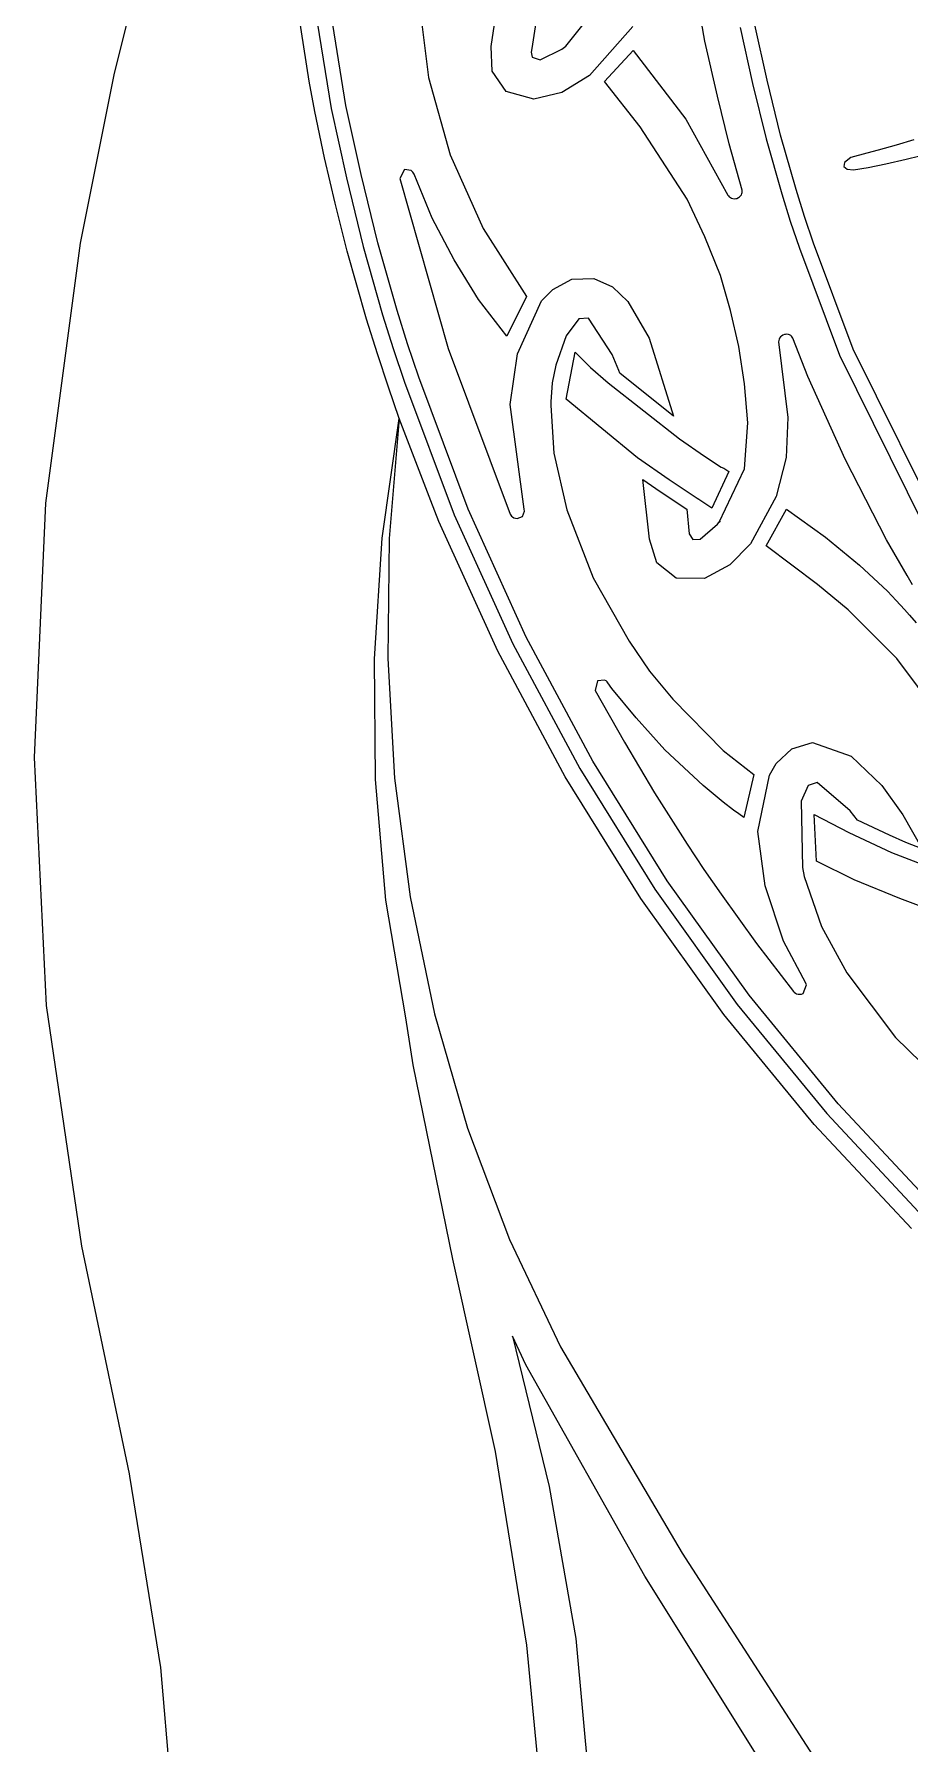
# Model space of a CAD drawing. Extents: x 0 to 103, y 0 to 357.
# Drawn here: x 0.45 to 17.69, y 155.91 to 189.55 of the extents above; entities that cross this region are included whole.
import ezdxf

# ---------------------------------------------------------------- set-up
doc = ezdxf.new("R2010")
doc.units = 0

msp = doc.modelspace()

# ---------------------------------------------------------------- linework, layer by layer
at = {"layer": 'Layer 1'}
for p, q in [((2.92217, 192.360845), (2.028038, 188.788408)), ((5.865273, 188.631948), (5.525407, 190.806058)), ((5.852554, 190.841214), (6.296822, 188.089764)), ((6.587421, 188.147161), (6.146206, 190.879501)), ((9.450156, 189.308468), (9.634221, 190.588348)), ((13.656091, 189.415521), (13.461744, 190.507471)), ((8.014755, 190.28382), (8.214842, 188.704138)), ((10.919814, 189.321005), (11.646767, 190.233954)), ((10.325852, 189.78491), (10.244899, 189.274108)), ((12.234758, 189.707867), (11.384148, 188.739444)), ((14.349243, 189.682091), (14.591612, 188.584631)), ((14.880078, 188.651534), (14.639625, 189.739474)), ((9.463755, 188.823739), (9.450156, 189.308468)), ((10.244899, 189.274108), (10.233175, 189.202635)), ((10.233175, 189.202635), (10.256304, 189.102164)), ((10.256304, 189.102164), (10.410979, 189.048841)), ((10.410979, 189.048841), (10.836776, 189.258405)), ((10.836776, 189.258405), (10.919814, 189.321005)), ((11.677641, 188.624321), (12.244458, 189.230492)), ((12.244458, 189.230492), (13.277708, 187.879582)), ((13.901192, 188.334251), (13.656091, 189.415521)), ((2.028038, 188.788408), (1.353873, 185.443168)), ((9.744406, 188.428288), (9.463755, 188.823739)), ((5.972565, 188.034131), (5.865273, 188.631948)), ((8.214842, 188.704138), (8.641702, 187.178899)), ((10.287925, 188.276783), (9.744406, 188.428288)), ((11.384148, 188.739444), (10.836606, 188.408372)), ((12.380018, 187.729364), (11.677641, 188.624321)), ((14.591612, 188.584631), (14.859362, 187.493241)), ((15.145417, 187.569614), (14.880078, 188.651534)), ((6.296822, 188.089764), (6.596051, 186.728044)), ((6.884561, 186.795031), (6.587421, 188.147161)), ((10.836606, 188.408372), (10.287925, 188.276783)), ((14.129431, 187.394559), (13.901192, 188.334251)), ((6.168839, 187.118292), (5.972565, 188.034131)), ((13.277708, 187.879582), (14.109385, 186.387492)), ((13.303406, 186.304774), (12.380018, 187.729364)), ((14.859362, 187.493241), (15.1663, 186.412)), ((15.449624, 186.497694), (15.145417, 187.569614)), ((17.768484, 187.471667), (17.418811, 187.369675)), ((6.276453, 186.650252), (6.168839, 187.118292)), ((8.641702, 187.178899), (9.286612, 185.732298)), ((14.387543, 186.486913), (14.129431, 187.394559)), ((16.529781, 187.126177), (16.404017, 187.031012)), ((16.845714, 187.214718), (16.529781, 187.126177)), ((17.068009, 187.270051), (16.845714, 187.214718)), ((17.418811, 187.369675), (17.068009, 187.270051)), ((17.217864, 187.003066), (17.615551, 187.091645)), ((17.615551, 187.091645), (17.885869, 187.158943)), ((7.215432, 185.450631), (6.884561, 186.795031)), ((7.74156, 186.888179), (7.651294, 186.710458)), ((7.870696, 186.871434), (7.74156, 186.888179)), ((7.90682, 186.839512), (7.870696, 186.871434)), ((7.920471, 186.816985), (7.90682, 186.839512)), ((7.931554, 186.798675), (7.920471, 186.816985)), ((8.284109, 185.935922), (7.931554, 186.798675)), ((16.404017, 187.031012), (16.390684, 186.950943)), ((16.390684, 186.950943), (16.454289, 186.900513)), ((16.454289, 186.900513), (16.577482, 186.882764)), ((16.577482, 186.882764), (16.868041, 186.929141)), ((16.868041, 186.929141), (17.217864, 187.003066)), ((6.374102, 186.229115), (6.276453, 186.650252)), ((6.596051, 186.728044), (6.929333, 185.374244)), ((7.651294, 186.710458), (8.598649, 183.365473)), ((14.358962, 186.375848), (14.372295, 186.39231)), ((14.372295, 186.39231), (14.384179, 186.421703)), ((14.384179, 186.421703), (14.389801, 186.438326)), ((14.389801, 186.438326), (14.387543, 186.486913)), ((15.1663, 186.412), (15.334626, 185.875942)), ((15.616505, 185.966374), (15.449624, 186.497694)), ((6.612941, 185.284044), (6.374102, 186.229115)), ((13.655478, 185.563727), (13.303406, 186.304774)), ((14.109385, 186.387492), (14.119985, 186.373759)), ((14.119985, 186.373759), (14.135564, 186.35336)), ((14.135564, 186.35336), (14.156124, 186.338422)), ((14.156124, 186.338422), (14.17893, 186.326256)), ((14.17893, 186.326256), (14.204951, 186.319872)), ((14.204951, 186.319872), (14.231762, 186.316739)), ((14.231762, 186.316739), (14.260995, 186.320072)), ((14.260995, 186.320072), (14.280271, 186.322361)), ((14.280271, 186.322361), (14.317524, 186.340832)), ((14.317524, 186.340832), (14.337762, 186.3536)), ((14.337762, 186.3536), (14.358962, 186.375848)), ((8.717777, 185.115167), (8.284109, 185.935922)), ((9.286612, 185.732298), (10.140845, 184.38853)), ((15.334626, 185.875942), (15.515161, 185.343818)), ((15.795595, 185.438825), (15.616505, 185.966374)), ((1.353873, 185.443168), (0.673158, 180.326329)), ((7.594007, 184.118391), (7.215432, 185.450631)), ((13.959044, 184.804773), (13.655478, 185.563727)), ((16.57507, 183.351805), (15.795595, 185.438825)), ((6.992812, 183.947394), (6.612941, 185.284044)), ((6.929333, 185.374244), (7.310477, 184.032564)), ((9.196897, 184.333564), (8.717777, 185.115167)), ((15.515161, 185.343818), (16.301542, 183.238528)), ((10.662077, 184.531321), (11.038276, 184.733907)), ((11.038276, 184.733907), (11.465323, 184.747991)), ((11.465323, 184.747991), (11.835929, 184.581085)), ((14.156444, 184.116126), (13.959044, 184.804773)), ((10.140845, 184.38853), (9.755203, 183.607689)), ((10.439782, 184.304609), (10.662077, 184.531321)), ((11.835929, 184.581085), (12.13897, 184.293024)), ((7.801042, 183.457932), (7.594007, 184.118391)), ((9.755203, 183.607689), (9.196897, 184.333564)), ((9.96307, 183.262689), (10.439782, 184.304609)), ((12.13897, 184.293024), (12.556873, 183.571231)), ((14.321719, 183.40916), (14.156444, 184.116126)), ((7.207397, 183.262201), (6.992812, 183.947394)), ((7.310477, 184.032564), (7.519118, 183.367367)), ((11.171865, 183.954662), (10.922587, 183.619492)), ((11.363, 183.963656), (11.171865, 183.954662)), ((11.826219, 183.252725), (11.363, 183.963656)), ((7.519118, 183.367367), (7.742056, 182.706589)), ((8.022533, 182.801732), (7.801042, 183.457932)), ((8.598649, 183.365473), (9.818014, 180.109778)), ((10.922587, 183.619492), (10.716847, 183.040991)), ((12.556873, 183.571231), (13.035832, 182.039061)), ((14.433668, 182.672168), (14.321719, 183.40916)), ((15.107044, 183.526136), (15.106079, 183.499889)), ((15.106079, 183.499889), (15.284686, 182.010969)), ((15.1141, 183.550147), (15.107044, 183.526136)), ((15.125505, 183.573879), (15.1141, 183.550147)), ((15.142046, 183.594719), (15.125505, 183.573879)), ((15.161965, 183.61343), (15.142046, 183.594719)), ((15.187181, 183.628529), (15.161965, 183.61343)), ((15.224604, 183.644672), (15.187181, 183.628529)), ((15.24452, 183.646196), (15.224604, 183.644672)), ((15.26797, 183.648005), (15.24452, 183.646196)), ((15.298326, 183.643306), (15.26797, 183.648005)), ((15.318081, 183.638246), (15.298326, 183.643306)), ((15.345544, 183.622145), (15.318081, 183.638246)), ((15.35952, 183.612507), (15.345544, 183.622145)), ((15.386986, 183.573157), (15.35952, 183.612507)), ((15.683644, 182.818699), (15.386986, 183.573157)), ((7.428566, 182.606882), (7.207397, 183.262201)), ((9.822049, 182.266301), (9.96307, 183.262689)), ((10.716847, 183.040991), (10.65035, 182.695704)), ((10.923144, 182.372609), (11.098858, 183.298647)), ((11.098858, 183.298647), (11.404352, 182.994841)), ((11.958567, 182.933981), (11.826219, 183.252725)), ((16.301542, 183.238528), (18.296892, 179.211738)), ((18.55323, 179.359905), (16.57507, 183.351805)), ((7.742056, 182.706589), (8.71925, 180.094959)), ((8.992812, 180.208282), (8.022533, 182.801732)), ((10.65035, 182.695704), (10.623367, 182.320504)), ((11.404352, 182.994841), (11.753051, 182.689948)), ((11.979452, 182.87949), (11.958567, 182.933981)), ((13.035832, 182.039061), (11.979452, 182.87949)), ((16.413972, 181.191489), (15.683644, 182.818699)), ((7.636245, 181.99196), (7.428566, 182.606882)), ((12.329174, 181.218579), (10.923144, 182.372609)), ((11.753051, 182.689948), (13.151871, 181.588478)), ((14.500645, 181.905461), (14.433668, 182.672168)), ((10.097498, 180.206391), (9.822049, 182.266301)), ((10.623367, 182.320504), (10.620635, 182.244211)), ((10.620635, 182.244211), (10.681189, 181.310784)), ((7.30319, 179.6349), (7.636245, 181.99196)), ((7.636837, 181.990112), (7.441182, 179.631136)), ((8.256179, 180.370372), (7.636837, 181.990112)), ((14.431901, 180.996811), (14.500645, 181.905461)), ((15.284686, 182.010969), (15.256546, 181.219867)), ((13.151871, 181.588478), (13.6459, 181.252)), ((10.681189, 181.310784), (10.934483, 180.191444)), ((12.950122, 180.785086), (12.329174, 181.218579)), ((13.6459, 181.252), (13.976946, 181.030109)), ((13.6459, 181.252), (13.6459, 181.252)), ((13.976946, 181.030109), (14.026414, 181.010111)), ((14.026414, 181.010111), (14.12391, 180.949278)), ((15.256546, 181.219867), (15.059662, 180.453139)), ((17.229424, 179.604999), (16.413972, 181.191489)), ((12.562068, 179.615964), (12.435664, 180.789634)), ((12.435664, 180.789634), (12.772798, 180.554261)), ((13.166792, 180.636756), (12.950122, 180.785086)), ((14.12391, 180.949278), (13.791433, 180.224131)), ((13.932704, 179.949671), (14.431901, 180.996811)), ((8.416481, 179.965948), (8.256179, 180.370372)), ((12.772798, 180.554261), (13.2997, 180.203)), ((13.502323, 180.419121), (13.166792, 180.636756)), ((13.532839, 180.399044), (13.502323, 180.419121)), ((13.791433, 180.224131), (13.532839, 180.399044)), ((15.059662, 180.453139), (14.553237, 179.524694)), ((0.673158, 180.326329), (0.450477, 175.319239)), ((8.71925, 180.094959), (9.872919, 177.557385)), ((10.138456, 177.688473), (8.992812, 180.208282)), ((9.818014, 180.109778), (9.847568, 180.068339)), ((9.847568, 180.068339), (9.864753, 180.053683)), ((9.864753, 180.053683), (9.896234, 180.034128)), ((9.896234, 180.034128), (9.959037, 180.02164)), ((9.959037, 180.02164), (10.064743, 180.062268)), ((10.064743, 180.062268), (10.100712, 180.169649)), ((10.100712, 180.169649), (10.097498, 180.206391)), ((10.934483, 180.191444), (11.453114, 178.857194)), ((13.2997, 180.203), (13.342598, 179.719181)), ((14.863507, 179.482939), (15.263133, 180.203065)), ((15.263133, 180.203065), (16.031525, 179.652509)), ((9.577226, 177.410471), (8.416481, 179.965948)), ((13.342598, 179.719181), (13.414231, 179.611372)), ((13.561034, 179.614945), (13.902348, 179.912085)), ((13.902348, 179.912085), (13.952455, 179.974166)), ((13.952455, 179.974166), (13.932704, 179.949671)), ((7.148566, 177.262819), (7.30319, 179.6349)), ((7.441182, 179.631136), (7.410596, 177.266721)), ((12.706733, 179.151596), (12.562068, 179.615964)), ((13.414231, 179.611372), (13.561034, 179.614945)), ((14.553237, 179.524694), (14.143984, 179.110062)), ((15.868807, 178.726192), (14.863507, 179.482939)), ((16.031525, 179.652509), (16.697603, 179.106853)), ((17.634339, 178.902218), (17.229424, 179.604999)), ((13.086964, 178.848295), (12.706733, 179.151596)), ((14.143984, 179.110062), (13.649687, 178.841029)), ((16.697603, 179.106853), (17.251574, 178.589258)), ((11.453114, 178.857194), (12.160955, 177.610244)), ((13.649687, 178.841029), (13.086964, 178.848295)), ((16.477704, 178.226351), (15.868807, 178.726192)), ((17.741301, 178.716104), (17.634339, 178.902218)), ((17.251574, 178.589258), (17.422471, 178.408802)), ((17.422471, 178.408802), (17.582124, 178.234936)), ((17.432784, 177.264517), (16.477704, 178.226351)), ((17.582124, 178.234936), (17.681063, 178.118449)), ((17.681063, 178.118449), (17.813733, 177.967508)), ((11.448322, 175.249992), (10.138456, 177.688473)), ((10.906211, 174.938308), (9.577226, 177.410471)), ((9.872919, 177.557385), (11.19195, 175.101699)), ((12.160955, 177.610244), (12.565548, 177.020296)), ((7.172651, 174.885826), (7.148566, 177.262819)), ((7.410596, 177.266721), (7.547194, 174.910298)), ((12.565548, 177.020296), (13.021379, 176.467934)), ((18.244654, 176.179081), (17.432784, 177.264517)), ((11.539843, 176.828514), (11.493745, 176.639789)), ((11.493745, 176.639789), (12.072769, 175.619709)), ((11.677974, 176.841846), (11.539843, 176.828514)), ((11.710258, 176.824738), (11.677974, 176.841846)), ((11.730013, 176.805304), (11.710258, 176.824738)), ((11.744951, 176.790849), (11.730013, 176.805304)), ((11.82574, 176.679702), (11.744951, 176.790849)), ((12.302452, 176.099394), (11.82574, 176.679702)), ((13.021379, 176.467934), (14.015438, 175.454194)), ((12.863326, 175.470014), (12.302452, 176.099394)), ((0.450477, 175.319239), (0.685799, 170.439238)), ((12.072769, 175.619709), (12.662396, 174.62051)), ((13.617906, 174.764826), (12.863326, 175.470014)), ((14.015438, 175.454194), (14.616469, 174.981577)), ((15.057833, 175.198254), (15.367268, 175.492375)), ((15.367268, 175.492375), (15.775631, 175.616863)), ((15.775631, 175.616863), (16.533583, 175.346494)), ((16.533583, 175.346494), (17.13718, 174.767149)), ((11.19195, 175.101699), (12.667242, 172.726357)), ((12.913334, 172.891083), (11.448322, 175.249992)), ((14.616469, 174.981577), (14.419391, 174.137776)), ((14.697246, 173.863928), (14.925643, 174.973148)), ((14.925643, 174.973148), (15.057833, 175.198254)), ((7.375723, 172.51403), (7.172651, 174.885826)), ((7.547194, 174.910298), (7.853089, 172.575295)), ((12.392666, 172.544775), (10.906211, 174.938308)), ((12.662396, 174.62051), (13.306311, 173.61552)), ((14.016403, 174.441103), (13.617906, 174.764826)), ((15.686649, 174.76546), (15.552213, 174.457073)), ((15.868146, 174.825449), (15.686649, 174.76546)), ((16.515594, 174.270677), (15.868146, 174.825449)), ((17.13718, 174.767149), (17.551092, 174.18913)), ((14.21894, 174.285624), (14.016403, 174.441103)), ((14.320932, 174.209652), (14.21894, 174.285624)), ((15.552213, 174.457073), (15.574226, 173.152783)), ((14.419391, 174.137776), (14.320932, 174.209652)), ((15.850809, 173.280805), (15.802786, 174.200002)), ((15.802786, 174.200002), (16.489906, 173.842308)), ((16.658542, 174.085607), (16.515594, 174.270677)), ((17.292176, 173.787945), (16.658542, 174.085607)), ((17.551092, 174.18913), (17.930791, 173.523086)), ((13.306311, 173.61552), (13.630756, 173.114796)), ((14.840355, 172.793328), (14.697246, 173.863928)), ((16.489906, 173.842308), (17.330414, 173.448876)), ((17.607949, 173.648206), (17.292176, 173.787945)), ((17.930791, 173.523086), (17.607949, 173.648206)), ((16.590773, 172.914117), (15.850809, 173.280805)), ((17.330414, 173.448876), (18.178471, 173.120816)), ((13.630756, 173.114796), (13.975914, 172.628166)), ((15.574226, 173.152783), (15.611479, 172.978392)), ((15.611479, 172.978392), (15.949776, 171.993143)), ((12.667242, 172.726357), (14.290213, 170.460493)), ((14.525015, 170.640902), (12.913334, 172.891083)), ((13.975914, 172.628166), (14.668013, 171.65599)), ((15.204153, 171.705308), (14.840355, 172.793328)), ((17.495368, 172.545179), (16.590773, 172.914117)), ((7.76811, 170.19473), (7.375723, 172.51403)), ((7.853089, 172.575295), (8.330395, 170.275145)), ((14.027923, 170.261543), (12.392666, 172.544775)), ((18.334595, 172.227679), (17.495368, 172.545179)), ((15.949776, 171.993143), (16.448936, 171.078812)), ((14.668013, 171.65599), (15.398499, 170.712767)), ((15.64296, 170.878612), (15.204153, 171.705308)), ((16.448936, 171.078812), (17.408679, 169.809181)), ((16.27704, 168.505771), (14.525015, 170.640902)), ((15.398499, 170.712767), (15.412153, 170.701041)), ((15.412153, 170.701041), (15.437048, 170.679719)), ((15.437048, 170.679719), (15.457125, 170.669962)), ((15.457125, 170.669962), (15.49214, 170.6588)), ((15.49214, 170.6588), (15.555423, 170.662856)), ((15.555423, 170.662856), (15.590599, 170.674709)), ((15.590599, 170.674709), (15.654844, 170.843639)), ((15.654844, 170.843639), (15.64296, 170.878612)), ((0.685799, 170.439238), (1.379089, 165.703668)), ((8.330395, 170.275145), (8.981226, 168.023277)), ((15.805567, 168.095028), (14.027923, 170.261543)), ((14.290213, 170.460493), (16.054494, 168.310476)), ((7.912989, 169.274071), (7.76811, 170.19473)), ((17.408679, 169.809181), (18.539288, 168.701272)), ((8.691177, 165.445281), (7.912989, 169.274071)), ((16.054494, 168.310476), (17.953721, 166.28267)), ((18.163087, 166.492014), (16.27704, 168.505771)), ((8.981226, 168.023277), (9.807695, 165.833123)), ((17.719184, 166.051643), (15.805567, 168.095028)), ((1.379089, 165.703668), (2.319504, 161.219238)), ((9.807695, 165.833123), (10.811917, 163.718112)), ((9.531527, 161.658251), (8.691177, 165.445281)), ((10.128855, 163.36897), (9.864481, 163.929121)), ((9.864481, 163.929121), (10.590953, 160.975735)), ((10.811917, 163.718112), (13.205029, 159.662239)), ((12.472199, 159.205579), (10.128855, 163.36897)), ((10.147976, 157.850581), (9.531527, 161.658251)), ((2.319504, 161.219238), (2.328978, 161.175793)), ((2.328978, 161.175793), (2.936587, 157.408449)), ((10.590953, 160.975735), (11.113281, 157.979501)), ((13.205029, 159.662239), (15.780287, 155.680632)), ((14.993465, 155.18171), (12.472199, 159.205579)), ((10.518927, 154.007072), (10.147976, 157.850581)), ((11.113281, 157.979501), (11.467924, 154.064101)), ((2.936587, 157.408449), (3.263288, 153.606433))]:
    msp.add_line(p, q, dxfattribs=at)

doc.saveas('drawing.dxf')
